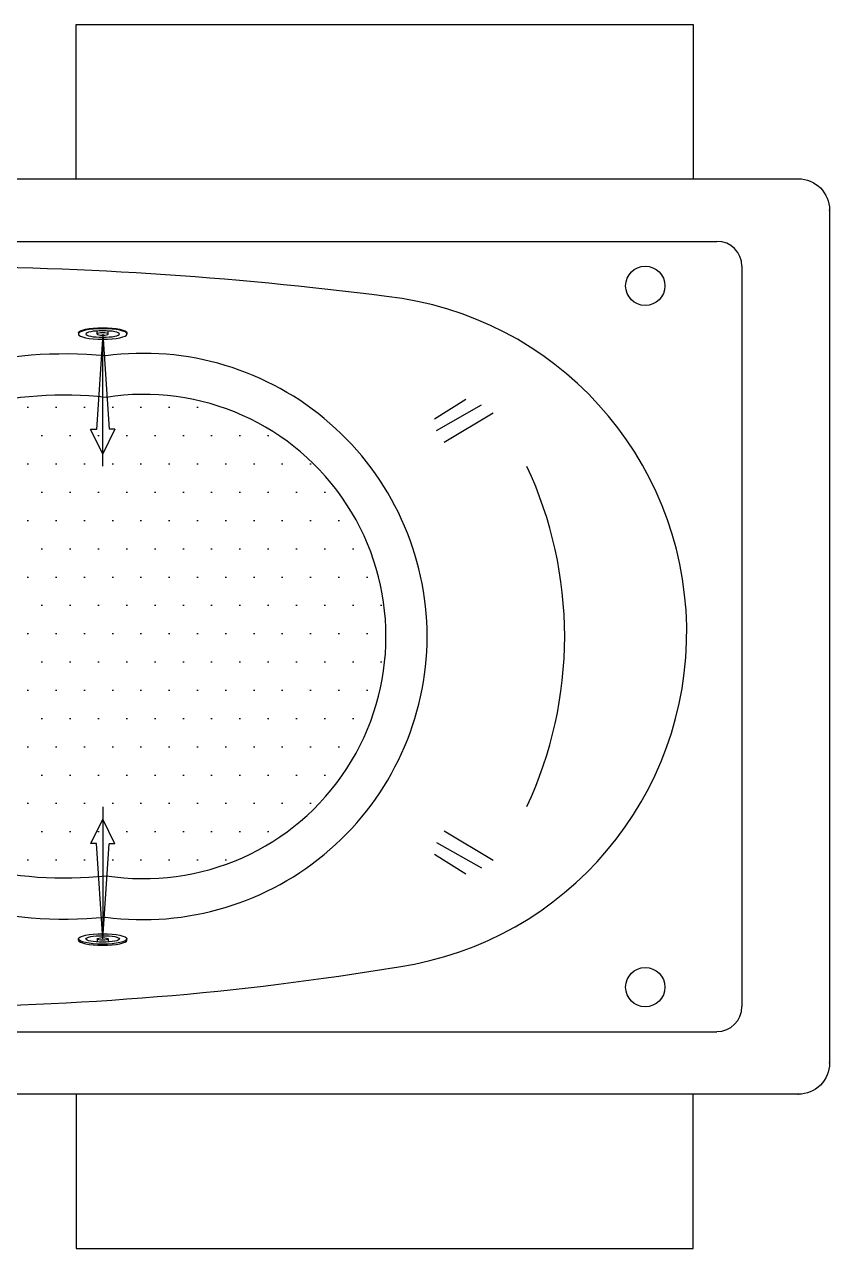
# Model space of a CAD drawing. Header units: millimetres. Extents: x -1247.75 to -1245.96, y 2210.47 to 2211.66.
# Drawn here: x -1246.741 to -1245.959, y 2210.471 to 2211.661 of the extents above; entities that cross this region are included whole.
import ezdxf

# ---------------------------------------------------------------- set-up
doc = ezdxf.new("R2010")
doc.units = ezdxf.units.MM
doc.header["$LTSCALE"] = 10
doc.linetypes.add('CENTER', pattern=[2, 1.25, -0.25, 0.25, -0.25])
for name, color, linetype in [('CONTOR04', 7, 'Continuous'), ('jacuzzi', 1, 'Continuous'), ('LCENTR02', 1, 'CENTER'), ('LCOTA02', 1, 'Continuous')]:
    doc.layers.add(name, color=color, linetype=linetype)

# ---------------------------------------------------------------- blocks, each defined once
blk = doc.blocks.new('A$C302A24D9')
at = {"layer": 'jacuzzi'}
for p, q in [((0, 1.23), (0, 1.02)), ((1.81, 1.02), (1.81, 1.61)), ((2.9, 1.02), (2.9, 1.61)), ((4.71, 1.23), (4.71, 1.02))]:
    blk.add_line(p, q, dxfattribs=at)
at = {"layer": 'jacuzzi', "extrusion": (0, 0, -1)}
for centre, major_axis, ratio, start_param, end_param in [((2.36, 1.23), (2.36, 0), 0.431953, 3.141593, 6.283185), ((2.36, 1.02), (2.36, 0), 0.431953, 3.141593, 9.424778), ((2.36, 1.02), (1.65, 0), 0.381644, 3.141593, 9.424778), ((2.36, 1.02), (0.544, 0), 0.461888, 1.570796326794896, 7.853981633974482)]:
    blk.add_ellipse(centre, major_axis=major_axis, ratio=ratio, start_param=start_param, end_param=end_param, dxfattribs=at)
blk = doc.blocks.new('BMG')
at = {"layer": 'LCENTR02'}
blk.add_line((0, -12.84), (0, 1.55), dxfattribs=at)
at = {"layer": 'LCOTA02'}
for p, q in [((0, 0), (-0.59, -9.27)), ((0, 0), (0.64, -9.26)), ((0, -11.64), (-1.2, -9.27)), ((-0.59, -9.27), (-1.2, -9.27)), ((1.18, -9.25), (0, -11.64)), ((1.18, -9.25), (0.64, -9.26))]:
    blk.add_line(p, q, dxfattribs=at)
at = {"layer": 'CONTOR04', "yscale": 0.5}
blk.add_blockref('A$C302A24D9', (-2.36, -0.51), dxfattribs=at)

msp = doc.modelspace()

# ---------------------------------------------------------------- hatches: boundary and pattern name
at = {"layer": 'jacuzzi'}
h = msp.add_hatch(dxfattribs=at)
h.set_pattern_fill('DOTS', color=256, scale=0.44, style=0)
h.set_pattern_definition([(0, (-1245.62447, 2209.996135), (0.01375, 0.0275), [0, -0.0275])])
edge = h.paths.add_edge_path()
edge.add_arc((-1246.6253, 2211.0658), 0.2354, 261.0162, 458.9838)
edge.add_arc((-1246.7026, 2210.927), 0.3735, 83.7706, 124.5603)
edge.add_arc((-1246.9371, 2211.2676), 0.04, 270, 304.5603)
edge.add_line((-1247.3837, 2211.2276), (-1246.9371, 2211.2276))
edge.add_arc((-1247.3837, 2211.1703), 0.0573, 90, 196.6774)
edge.add_arc((-1247.4002, 2211.1653), 0.04, 196.6774, 262.4746)
edge.add_arc((-1247.4134, 2211.0658), 0.0603, 277.53, 442.4746)
edge.add_arc((-1247.4002, 2210.9664), 0.04, 97.53, 163.229)
edge.add_arc((-1247.3837, 2210.9614), 0.0573, 163.229, 270)
edge.add_line((-1247.3837, 2210.9041), (-1246.9371, 2210.9041))
edge.add_arc((-1246.7026, 2211.2046), 0.3735, 235.4397, 276.2294)

# ---------------------------------------------------------------- linework, layer by layer
for p, q in [((-1246.6912, 2211.6608), (-1246.0912, 2211.6608)), ((-1246.6912, 2211.5108), (-1246.6912, 2211.6608)), ((-1246.0912, 2211.6608), (-1246.0912, 2211.5108)), ((-1247.6391, 2211.45), (-1246.068, 2211.45)), ((-1246.0437, 2211.4257), (-1246.0437, 2210.706)), ((-1246.3427, 2211.2776), (-1246.3123, 2211.2966)), ((-1246.3408, 2211.2662), (-1246.2971, 2211.2909)), ((-1246.3332, 2211.2548), (-1246.2857, 2211.2833)), ((-1246.3408, 2210.8655), (-1246.2971, 2210.8408)), ((-1246.3332, 2210.8769), (-1246.2857, 2210.8484)), ((-1246.3427, 2210.8541), (-1246.3123, 2210.8351)), ((-1247.6391, 2210.6816), (-1246.068, 2210.6816)), ((-1246.6912, 2210.6208), (-1246.6912, 2210.4708)), ((-1246.0912, 2210.4708), (-1246.0912, 2210.6208)), ((-1246.6912, 2210.4708), (-1246.0912, 2210.4708))]:
    msp.add_line(p, q, dxfattribs=at)
at = {"layer": 'jacuzzi', "color": 3}
msp.add_lwpolyline([(-1247.7181, 2210.6208, -0.414214), (-1247.7485, 2210.6512), (-1247.7485, 2211.4804, -0.414214), (-1247.7181, 2211.5108), (-1245.9889, 2211.5108, -0.414214), (-1245.9585, 2211.4804), (-1245.9585, 2210.6512, -0.414214), (-1245.9889, 2210.6208)], format="xyb", close=True, dxfattribs=at)
at = {"layer": 'jacuzzi'}
for centre in [(-1246.1377, 2211.4067), (-1246.1377, 2210.7249)]:
    msp.add_circle(centre, 0.0191, dxfattribs=at)
for centre, radius, start, end in [((-1246.068, 2211.4257), 0.0243, 0, 90), ((-1246.8485, 2207.8112), 3.6145, 82.7024, 97.2976), ((-1246.4261, 2211.0698), 0.3287, 278.5487, 83.5823), ((-1246.7026, 2210.927), 0.4135, 84.4419, 124.5603), ((-1246.6259, 2211.065), 0.2761, 0.1755, 97.6158), ((-1246.7026, 2210.927), 0.3735, 83.7706, 124.5603), ((-1246.6253, 2211.0658), 0.2354, 261.0162, 98.9838), ((-1246.607, 2211.0658), 0.3909, 0.0083, 25.0202), ((-1246.6259, 2211.0667), 0.2761, 262.3842, 359.8245), ((-1246.607, 2211.0659), 0.3909, 334.9798, 359.9917), ((-1246.7026, 2211.2046), 0.3735, 235.4397, 276.2294), ((-1246.7026, 2211.2046), 0.4135, 235.4397, 275.5581), ((-1246.8485, 2213.5924), 2.8864, 260.6036, 279.3964), ((-1246.068, 2210.706), 0.0243, 270, 0)]:
    msp.add_arc(centre, radius, start, end, dxfattribs=at)
at = {"layer": 'jacuzzi', "color": 6}
for p in [(-1245.9585, 2211.4804), (-1245.9585, 2210.6512), (-1245.9889, 2210.6208)]:
    msp.add_point(p, dxfattribs=at)

# ---------------------------------------------------------------- block references
at = {"layer": 'jacuzzi', "xscale": 0.009999999999934062, "yscale": 0.01000000000010459, "zscale": 0.01000000000000013}
msp.add_blockref('BMG', (-1246.6654, 2211.3599), dxfattribs=at)
at = {"layer": 'jacuzzi', "xscale": -0.009999999999934062, "yscale": 0.01000000000010459, "zscale": 0.01000000000000013, "rotation": 180}
msp.add_blockref('BMG', (-1246.6654, 2210.7718), dxfattribs=at)

doc.saveas('drawing.dxf')
